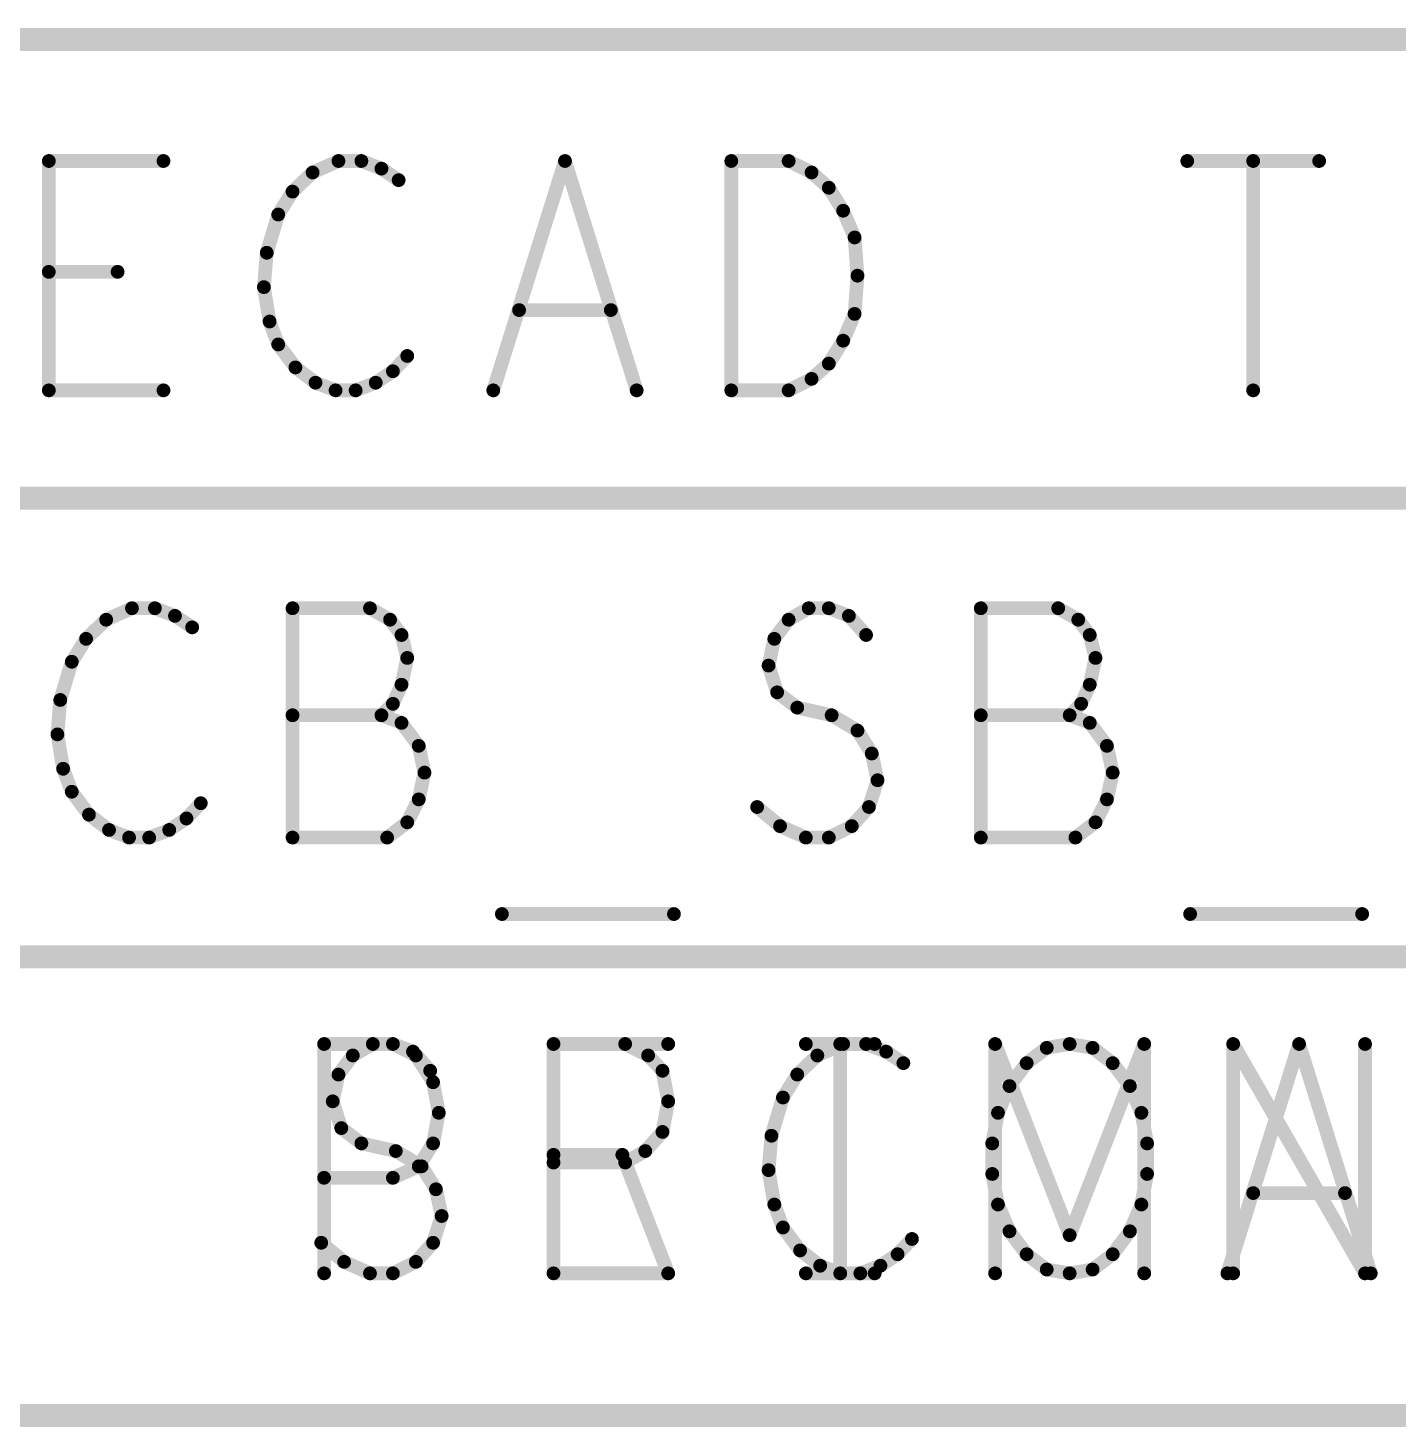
# Model space of a CAD drawing. Extents: x -1.14 to 4.53, y -2.04 to 6.
# Drawn here: x 2.197 to 2.794, y -2.04 to -1.43 of the extents above; entities that cross this region are included whole.
import ezdxf

# ---------------------------------------------------------------- set-up
doc = ezdxf.new("R2010")
doc.units = 0
doc.layers.get('0').update_dxf_attribs({"linetype": 'CONTINUOUS'})
doc.layers.add('ASPR', color=6, linetype='CONTINUOUS')
doc.layers.add('ASSE', color=1, linetype='CONTINUOUS')

# ---------------------------------------------------------------- blocks, each defined once
blk = doc.blocks.new('ROUND_1')
at = {"const_width": 0.003}
blk.add_lwpolyline([(-0.0015, 0, 1), (0.0015, 0, 1)], format="xyb", close=True, dxfattribs=at)

msp = doc.modelspace()

# ---------------------------------------------------------------- linework, layer by layer
at = {"layer": 'ASPR'}
for points, const_width in [([(0.2481, -1.43525), (4.4031, -1.43525)], 0.01), ([(2.2056, -1.58825), (2.2056, -1.48825)], 0.006), ([(2.2056, -1.48825), (2.2556, -1.48825)], 0.006), ([(2.33185, -1.48825), (2.3206, -1.49325)], 0.006), ([(2.34185, -1.48825), (2.33185, -1.48825)], 0.006), ([(2.3506, -1.49158), (2.34185, -1.48825)], 0.006), ([(2.39935, -1.58825), (2.4306, -1.48825)], 0.006), ([(2.4306, -1.48825), (2.46185, -1.58825)], 0.006), ([(2.5031, -1.58825), (2.5031, -1.48825)], 0.006), ([(2.5031, -1.48825), (2.5281, -1.48825)], 0.006), ([(2.5281, -1.48825), (2.5381, -1.49325)], 0.006), ([(2.70185, -1.48825), (2.75935, -1.48825)], 0.006), ([(2.7306, -1.48825), (2.7306, -1.58825)], 0.006), ([(2.3206, -1.49325), (2.31185, -1.50159)], 0.006), ([(2.3581, -1.49659), (2.3506, -1.49158)], 0.006), ([(2.5381, -1.49325), (2.5456, -1.49992)], 0.006), ([(2.31185, -1.50159), (2.3056, -1.51159)], 0.006), ([(2.5456, -1.49992), (2.55185, -1.50992)], 0.006), ([(2.3056, -1.51159), (2.3006, -1.52825)], 0.006), ([(2.55185, -1.50992), (2.55685, -1.52159)], 0.006), ([(2.55685, -1.52159), (2.5581, -1.53825)], 0.006), ([(2.3006, -1.52825), (2.29935, -1.54325)], 0.006), ([(2.2356, -1.53658), (2.2056, -1.53658)], 0.006), ([(2.5581, -1.53825), (2.55685, -1.55492)], 0.006), ([(2.29935, -1.54325), (2.30185, -1.55825)], 0.006), ([(2.30185, -1.55825), (2.3056, -1.56825)], 0.006), ([(2.4506, -1.55325), (2.4106, -1.55325)], 0.006), ([(2.55685, -1.55492), (2.55185, -1.56659)], 0.006), ([(2.3056, -1.56825), (2.3131, -1.57825)], 0.006), ([(2.55185, -1.56659), (2.5456, -1.57659)], 0.006), ([(2.3556, -1.57992), (2.36185, -1.57326)], 0.006), ([(2.5456, -1.57659), (2.5381, -1.58325)], 0.006), ([(2.3131, -1.57825), (2.32185, -1.58492)], 0.006), ([(2.3481, -1.58492), (2.3556, -1.57992)], 0.006), ([(2.2556, -1.58825), (2.2056, -1.58825)], 0.006), ([(2.32185, -1.58492), (2.3306, -1.58825)], 0.006), ([(2.3306, -1.58825), (2.33935, -1.58825)], 0.006), ([(2.33935, -1.58825), (2.3481, -1.58492)], 0.006), ([(2.5281, -1.58825), (2.5031, -1.58825)], 0.006), ([(2.5381, -1.58325), (2.5281, -1.58825)], 0.006), ([(0.2481, -1.63525), (4.4031, -1.63525)], 0.01), ([(2.24185, -1.68325), (2.2306, -1.68825)], 0.006), ([(2.25185, -1.68325), (2.24185, -1.68325)], 0.006), ([(2.2606, -1.68658), (2.25185, -1.68325)], 0.006), ([(2.2681, -1.69159), (2.2606, -1.68658)], 0.006), ([(2.3456, -1.68325), (2.31185, -1.68325)], 0.006), ([(2.31185, -1.68325), (2.31185, -1.78325)], 0.006), ([(2.35435, -1.68825), (2.3456, -1.68325)], 0.006), ([(2.5281, -1.68825), (2.53685, -1.68325)], 0.006), ([(2.53685, -1.68325), (2.5456, -1.68325)], 0.006), ([(2.5456, -1.68325), (2.55435, -1.68658)], 0.006), ([(2.55435, -1.68658), (2.56185, -1.69492)], 0.006), ([(2.6456, -1.68325), (2.61185, -1.68325)], 0.006), ([(2.61185, -1.68325), (2.61185, -1.78325)], 0.006), ([(2.65435, -1.68825), (2.6456, -1.68325)], 0.006), ([(2.2306, -1.68825), (2.22185, -1.69659)], 0.006), ([(2.35935, -1.69492), (2.35435, -1.68825)], 0.006), ([(2.52185, -1.69659), (2.5281, -1.68825)], 0.006), ([(2.65935, -1.69492), (2.65435, -1.68825)], 0.006), ([(2.22185, -1.69659), (2.2156, -1.70659)], 0.006), ([(2.36185, -1.70492), (2.35935, -1.69492)], 0.006), ([(2.51935, -1.70825), (2.52185, -1.69659)], 0.006), ([(2.66185, -1.70492), (2.65935, -1.69492)], 0.006), ([(2.2156, -1.70659), (2.2106, -1.72325)], 0.006), ([(2.35935, -1.71659), (2.36185, -1.70492)], 0.006), ([(2.5231, -1.71992), (2.51935, -1.70825)], 0.006), ([(2.65935, -1.71659), (2.66185, -1.70492)], 0.006), ([(2.3556, -1.72492), (2.35935, -1.71659)], 0.006), ([(2.6556, -1.72492), (2.65935, -1.71659)], 0.006), ([(2.53185, -1.72659), (2.5231, -1.71992)], 0.006), ([(2.2106, -1.72325), (2.20935, -1.73825)], 0.006), ([(2.3506, -1.72992), (2.3556, -1.72492)], 0.006), ([(2.54685, -1.72992), (2.53185, -1.72659)], 0.006), ([(2.6506, -1.72992), (2.6556, -1.72492)], 0.006), ([(2.3506, -1.72992), (2.31185, -1.72992)], 0.006), ([(2.35935, -1.73325), (2.3506, -1.72992)], 0.006), ([(2.36685, -1.74325), (2.35935, -1.73325)], 0.006), ([(2.5581, -1.73659), (2.54685, -1.72992)], 0.006), ([(2.6506, -1.72992), (2.61185, -1.72992)], 0.006), ([(2.65935, -1.73325), (2.6506, -1.72992)], 0.006), ([(2.66685, -1.74325), (2.65935, -1.73325)], 0.006), ([(2.20935, -1.73825), (2.21185, -1.75325)], 0.006), ([(2.56435, -1.74659), (2.5581, -1.73659)], 0.006), ([(2.36935, -1.75492), (2.36685, -1.74325)], 0.006), ([(2.56685, -1.75825), (2.56435, -1.74659)], 0.006), ([(2.66935, -1.75492), (2.66685, -1.74325)], 0.006), ([(2.21185, -1.75325), (2.2156, -1.76325)], 0.006), ([(2.36685, -1.76659), (2.36935, -1.75492)], 0.006), ([(2.5631, -1.76992), (2.56685, -1.75825)], 0.006), ([(2.66685, -1.76659), (2.66935, -1.75492)], 0.006), ([(2.2156, -1.76325), (2.2231, -1.77325)], 0.006), ([(2.2656, -1.77492), (2.27185, -1.76826)], 0.006), ([(2.36185, -1.77659), (2.36685, -1.76659)], 0.006), ([(2.51435, -1.76992), (2.52435, -1.77825)], 0.006), ([(2.5556, -1.77825), (2.5631, -1.76992)], 0.006), ([(2.66185, -1.77659), (2.66685, -1.76659)], 0.006), ([(2.2231, -1.77325), (2.23185, -1.77992)], 0.006), ([(2.2581, -1.77992), (2.2656, -1.77492)], 0.006), ([(2.3531, -1.78325), (2.36185, -1.77659)], 0.006), ([(2.6531, -1.78325), (2.66185, -1.77659)], 0.006), ([(2.23185, -1.77992), (2.2406, -1.78325)], 0.006), ([(2.2406, -1.78325), (2.24935, -1.78325)], 0.006), ([(2.24935, -1.78325), (2.2581, -1.77992)], 0.006), ([(2.31185, -1.78325), (2.3531, -1.78325)], 0.006), ([(2.52435, -1.77825), (2.5356, -1.78325)], 0.006), ([(2.5356, -1.78325), (2.5456, -1.78325)], 0.006), ([(2.5456, -1.78325), (2.5556, -1.77825)], 0.006), ([(2.61185, -1.78325), (2.6531, -1.78325)], 0.006), ([(2.4031, -1.81658), (2.4781, -1.81658)], 0.006), ([(2.7031, -1.81658), (2.7781, -1.81658)], 0.006), ([(0.2481, -1.83525), (4.4031, -1.83525)], 0.01), ([(2.3256, -1.97325), (2.3256, -1.87325)], 0.006), ([(2.3256, -1.87325), (2.3556, -1.87325)], 0.006), ([(2.3556, -1.87325), (2.3656, -1.87825)], 0.006), ([(2.4256, -1.97325), (2.4256, -1.87325)], 0.006), ([(2.4256, -1.87325), (2.45685, -1.87325)], 0.006), ([(2.45685, -1.87325), (2.46685, -1.87825)], 0.006), ([(2.5356, -1.87325), (2.5656, -1.87325)], 0.006), ([(2.5506, -1.87325), (2.5506, -1.97325)], 0.006), ([(2.6181, -1.97325), (2.6181, -1.87325)], 0.006), ([(2.6181, -1.87325), (2.6506, -1.95659)], 0.006), ([(2.6506, -1.95659), (2.6831, -1.87325)], 0.006), ([(2.6831, -1.87325), (2.6831, -1.97325)], 0.006), ([(2.71935, -1.97325), (2.7506, -1.87325)], 0.006), ([(2.7506, -1.87325), (2.78185, -1.97325)], 0.006), ([(2.3656, -1.87825), (2.3731, -1.88992)], 0.006), ([(2.46685, -1.87825), (2.4731, -1.88492)], 0.006), ([(2.4731, -1.88492), (2.4756, -1.89825)], 0.006), ([(2.3731, -1.88992), (2.3756, -1.90325)], 0.006), ([(2.4756, -1.89825), (2.4731, -1.91159)], 0.006), ([(2.3756, -1.90325), (2.3731, -1.91659)], 0.006), ([(2.4731, -1.91159), (2.4656, -1.91992)], 0.006), ([(2.3731, -1.91659), (2.36685, -1.92659)], 0.006), ([(2.4656, -1.91992), (2.45685, -1.92492)], 0.006), ([(2.36685, -1.92659), (2.3556, -1.93159)], 0.006), ([(2.45685, -1.92492), (2.4256, -1.92492)], 0.006), ([(2.45685, -1.92492), (2.4756, -1.97325)], 0.006), ([(2.3556, -1.93159), (2.3256, -1.93159)], 0.006), ([(2.7706, -1.93825), (2.7306, -1.93825)], 0.006), ([(2.5356, -1.97325), (2.5656, -1.97325)], 0.006), ([(0.2481, -2.03525), (4.4031, -2.03525)], 0.01)]:
    msp.add_lwpolyline(points, dxfattribs=dict(at, const_width=const_width))
at = {"layer": 'ASSE'}
for points, const_width in [([(0.2481, -1.43525), (4.4031, -1.43525)], 0.01), ([(2.2056, -1.58825), (2.2056, -1.48825)], 0.006), ([(2.2056, -1.48825), (2.2556, -1.48825)], 0.006), ([(2.33185, -1.48825), (2.3206, -1.49325)], 0.006), ([(2.34185, -1.48825), (2.33185, -1.48825)], 0.006), ([(2.3506, -1.49158), (2.34185, -1.48825)], 0.006), ([(2.39935, -1.58825), (2.4306, -1.48825)], 0.006), ([(2.4306, -1.48825), (2.46185, -1.58825)], 0.006), ([(2.5031, -1.58825), (2.5031, -1.48825)], 0.006), ([(2.5031, -1.48825), (2.5281, -1.48825)], 0.006), ([(2.5281, -1.48825), (2.5381, -1.49325)], 0.006), ([(2.70185, -1.48825), (2.75935, -1.48825)], 0.006), ([(2.7306, -1.48825), (2.7306, -1.58825)], 0.006), ([(2.3206, -1.49325), (2.31185, -1.50159)], 0.006), ([(2.3581, -1.49659), (2.3506, -1.49158)], 0.006), ([(2.5381, -1.49325), (2.5456, -1.49992)], 0.006), ([(2.31185, -1.50159), (2.3056, -1.51159)], 0.006), ([(2.5456, -1.49992), (2.55185, -1.50992)], 0.006), ([(2.3056, -1.51159), (2.3006, -1.52825)], 0.006), ([(2.55185, -1.50992), (2.55685, -1.52159)], 0.006), ([(2.55685, -1.52159), (2.5581, -1.53825)], 0.006), ([(2.3006, -1.52825), (2.29935, -1.54325)], 0.006), ([(2.2356, -1.53658), (2.2056, -1.53658)], 0.006), ([(2.5581, -1.53825), (2.55685, -1.55492)], 0.006), ([(2.29935, -1.54325), (2.30185, -1.55825)], 0.006), ([(2.30185, -1.55825), (2.3056, -1.56825)], 0.006), ([(2.4506, -1.55325), (2.4106, -1.55325)], 0.006), ([(2.55685, -1.55492), (2.55185, -1.56659)], 0.006), ([(2.3056, -1.56825), (2.3131, -1.57825)], 0.006), ([(2.55185, -1.56659), (2.5456, -1.57659)], 0.006), ([(2.3556, -1.57992), (2.36185, -1.57326)], 0.006), ([(2.5456, -1.57659), (2.5381, -1.58325)], 0.006), ([(2.3131, -1.57825), (2.32185, -1.58492)], 0.006), ([(2.3481, -1.58492), (2.3556, -1.57992)], 0.006), ([(2.2556, -1.58825), (2.2056, -1.58825)], 0.006), ([(2.32185, -1.58492), (2.3306, -1.58825)], 0.006), ([(2.3306, -1.58825), (2.33935, -1.58825)], 0.006), ([(2.33935, -1.58825), (2.3481, -1.58492)], 0.006), ([(2.5281, -1.58825), (2.5031, -1.58825)], 0.006), ([(2.5381, -1.58325), (2.5281, -1.58825)], 0.006), ([(0.2481, -1.63525), (4.4031, -1.63525)], 0.01), ([(2.24185, -1.68325), (2.2306, -1.68825)], 0.006), ([(2.25185, -1.68325), (2.24185, -1.68325)], 0.006), ([(2.2606, -1.68658), (2.25185, -1.68325)], 0.006), ([(2.2681, -1.69159), (2.2606, -1.68658)], 0.006), ([(2.3456, -1.68325), (2.31185, -1.68325)], 0.006), ([(2.31185, -1.68325), (2.31185, -1.78325)], 0.006), ([(2.35435, -1.68825), (2.3456, -1.68325)], 0.006), ([(2.5281, -1.68825), (2.53685, -1.68325)], 0.006), ([(2.53685, -1.68325), (2.5456, -1.68325)], 0.006), ([(2.5456, -1.68325), (2.55435, -1.68658)], 0.006), ([(2.55435, -1.68658), (2.56185, -1.69492)], 0.006), ([(2.6456, -1.68325), (2.61185, -1.68325)], 0.006), ([(2.61185, -1.68325), (2.61185, -1.78325)], 0.006), ([(2.65435, -1.68825), (2.6456, -1.68325)], 0.006), ([(2.2306, -1.68825), (2.22185, -1.69659)], 0.006), ([(2.35935, -1.69492), (2.35435, -1.68825)], 0.006), ([(2.52185, -1.69659), (2.5281, -1.68825)], 0.006), ([(2.65935, -1.69492), (2.65435, -1.68825)], 0.006), ([(2.22185, -1.69659), (2.2156, -1.70659)], 0.006), ([(2.36185, -1.70492), (2.35935, -1.69492)], 0.006), ([(2.51935, -1.70825), (2.52185, -1.69659)], 0.006), ([(2.66185, -1.70492), (2.65935, -1.69492)], 0.006), ([(2.2156, -1.70659), (2.2106, -1.72325)], 0.006), ([(2.35935, -1.71659), (2.36185, -1.70492)], 0.006), ([(2.5231, -1.71992), (2.51935, -1.70825)], 0.006), ([(2.65935, -1.71659), (2.66185, -1.70492)], 0.006), ([(2.3556, -1.72492), (2.35935, -1.71659)], 0.006), ([(2.6556, -1.72492), (2.65935, -1.71659)], 0.006), ([(2.53185, -1.72659), (2.5231, -1.71992)], 0.006), ([(2.2106, -1.72325), (2.20935, -1.73825)], 0.006), ([(2.3506, -1.72992), (2.3556, -1.72492)], 0.006), ([(2.54685, -1.72992), (2.53185, -1.72659)], 0.006), ([(2.6506, -1.72992), (2.6556, -1.72492)], 0.006), ([(2.3506, -1.72992), (2.31185, -1.72992)], 0.006), ([(2.35935, -1.73325), (2.3506, -1.72992)], 0.006), ([(2.36685, -1.74325), (2.35935, -1.73325)], 0.006), ([(2.5581, -1.73659), (2.54685, -1.72992)], 0.006), ([(2.6506, -1.72992), (2.61185, -1.72992)], 0.006), ([(2.65935, -1.73325), (2.6506, -1.72992)], 0.006), ([(2.66685, -1.74325), (2.65935, -1.73325)], 0.006), ([(2.20935, -1.73825), (2.21185, -1.75325)], 0.006), ([(2.56435, -1.74659), (2.5581, -1.73659)], 0.006), ([(2.36935, -1.75492), (2.36685, -1.74325)], 0.006), ([(2.56685, -1.75825), (2.56435, -1.74659)], 0.006), ([(2.66935, -1.75492), (2.66685, -1.74325)], 0.006), ([(2.21185, -1.75325), (2.2156, -1.76325)], 0.006), ([(2.36685, -1.76659), (2.36935, -1.75492)], 0.006), ([(2.5631, -1.76992), (2.56685, -1.75825)], 0.006), ([(2.66685, -1.76659), (2.66935, -1.75492)], 0.006), ([(2.2156, -1.76325), (2.2231, -1.77325)], 0.006), ([(2.2656, -1.77492), (2.27185, -1.76826)], 0.006), ([(2.36185, -1.77659), (2.36685, -1.76659)], 0.006), ([(2.51435, -1.76992), (2.52435, -1.77825)], 0.006), ([(2.5556, -1.77825), (2.5631, -1.76992)], 0.006), ([(2.66185, -1.77659), (2.66685, -1.76659)], 0.006), ([(2.2231, -1.77325), (2.23185, -1.77992)], 0.006), ([(2.2581, -1.77992), (2.2656, -1.77492)], 0.006), ([(2.3531, -1.78325), (2.36185, -1.77659)], 0.006), ([(2.6531, -1.78325), (2.66185, -1.77659)], 0.006), ([(2.23185, -1.77992), (2.2406, -1.78325)], 0.006), ([(2.2406, -1.78325), (2.24935, -1.78325)], 0.006), ([(2.24935, -1.78325), (2.2581, -1.77992)], 0.006), ([(2.31185, -1.78325), (2.3531, -1.78325)], 0.006), ([(2.52435, -1.77825), (2.5356, -1.78325)], 0.006), ([(2.5356, -1.78325), (2.5456, -1.78325)], 0.006), ([(2.5456, -1.78325), (2.5556, -1.77825)], 0.006), ([(2.61185, -1.78325), (2.6531, -1.78325)], 0.006), ([(2.4031, -1.81658), (2.4781, -1.81658)], 0.006), ([(2.7031, -1.81658), (2.7781, -1.81658)], 0.006), ([(0.2481, -1.83525), (4.4031, -1.83525)], 0.01), ([(2.3381, -1.87825), (2.34685, -1.87325)], 0.006), ([(2.34685, -1.87325), (2.3556, -1.87325)], 0.006), ([(2.3556, -1.87325), (2.36435, -1.87658)], 0.006), ([(2.4256, -1.97325), (2.4256, -1.87325)], 0.006), ([(2.4256, -1.87325), (2.4756, -1.87325)], 0.006), ([(2.55185, -1.87325), (2.5406, -1.87825)], 0.006), ([(2.56185, -1.87325), (2.55185, -1.87325)], 0.006), ([(2.5706, -1.87658), (2.56185, -1.87325)], 0.006), ([(2.63185, -1.88159), (2.6406, -1.87492)], 0.006), ([(2.6406, -1.87492), (2.6506, -1.87325)], 0.006), ([(2.6506, -1.87325), (2.6606, -1.87492)], 0.006), ([(2.6606, -1.87492), (2.66935, -1.88159)], 0.006), ([(2.72185, -1.97325), (2.72185, -1.87325)], 0.006), ([(2.72185, -1.87325), (2.77935, -1.97325)], 0.006), ([(2.77935, -1.97325), (2.77935, -1.87325)], 0.006), ([(2.33185, -1.88659), (2.3381, -1.87825)], 0.006), ([(2.36435, -1.87658), (2.37185, -1.88492)], 0.006), ([(2.5406, -1.87825), (2.53185, -1.88659)], 0.006), ([(2.5781, -1.88159), (2.5706, -1.87658)], 0.006), ([(2.62435, -1.89158), (2.63185, -1.88159)], 0.006), ([(2.66935, -1.88159), (2.67685, -1.89158)], 0.006), ([(2.32935, -1.89825), (2.33185, -1.88659)], 0.006), ([(2.53185, -1.88659), (2.5256, -1.89659)], 0.006), ([(2.61935, -1.90325), (2.62435, -1.89158)], 0.006), ([(2.67685, -1.89158), (2.68185, -1.90325)], 0.006), ([(2.3331, -1.90992), (2.32935, -1.89825)], 0.006), ([(2.5256, -1.89659), (2.5206, -1.91325)], 0.006), ([(2.61685, -1.91659), (2.61935, -1.90325)], 0.006), ([(2.68185, -1.90325), (2.68435, -1.91659)], 0.006), ([(2.34185, -1.91659), (2.3331, -1.90992)], 0.006), ([(2.35685, -1.91992), (2.34185, -1.91659)], 0.006), ([(2.5206, -1.91325), (2.51935, -1.92825)], 0.006), ([(2.61685, -1.92992), (2.61685, -1.91659)], 0.006), ([(2.68435, -1.91659), (2.68435, -1.92992)], 0.006), ([(2.3681, -1.92659), (2.35685, -1.91992)], 0.006), ([(2.4556, -1.92158), (2.4256, -1.92158)], 0.006), ([(2.37435, -1.93659), (2.3681, -1.92659)], 0.006), ([(2.51935, -1.92825), (2.52185, -1.94325)], 0.006), ([(2.61935, -1.94325), (2.61685, -1.92992)], 0.006), ([(2.68435, -1.92992), (2.68185, -1.94325)], 0.006), ([(2.37685, -1.94825), (2.37435, -1.93659)], 0.006), ([(2.3731, -1.95992), (2.37685, -1.94825)], 0.006), ([(2.52185, -1.94325), (2.5256, -1.95325)], 0.006), ([(2.62435, -1.95492), (2.61935, -1.94325)], 0.006), ([(2.68185, -1.94325), (2.67685, -1.95492)], 0.006), ([(2.5256, -1.95325), (2.5331, -1.96325)], 0.006), ([(2.63185, -1.96492), (2.62435, -1.95492)], 0.006), ([(2.67685, -1.95492), (2.66935, -1.96492)], 0.006), ([(2.32435, -1.95992), (2.33435, -1.96825)], 0.006), ([(2.3656, -1.96825), (2.3731, -1.95992)], 0.006), ([(2.5756, -1.96492), (2.58185, -1.95826)], 0.006), ([(2.5331, -1.96325), (2.54185, -1.96992)], 0.006), ([(2.5681, -1.96992), (2.5756, -1.96492)], 0.006), ([(2.6406, -1.97159), (2.63185, -1.96492)], 0.006), ([(2.66935, -1.96492), (2.6606, -1.97159)], 0.006), ([(2.33435, -1.96825), (2.3456, -1.97325)], 0.006), ([(2.3456, -1.97325), (2.3556, -1.97325)], 0.006), ([(2.3556, -1.97325), (2.3656, -1.96825)], 0.006), ([(2.4756, -1.97325), (2.4256, -1.97325)], 0.006), ([(2.54185, -1.96992), (2.5506, -1.97325)], 0.006), ([(2.5506, -1.97325), (2.55935, -1.97325)], 0.006), ([(2.55935, -1.97325), (2.5681, -1.96992)], 0.006), ([(2.6506, -1.97325), (2.6406, -1.97159)], 0.006), ([(2.6606, -1.97159), (2.6506, -1.97325)], 0.006), ([(0.2481, -2.03525), (4.4031, -2.03525)], 0.01)]:
    msp.add_lwpolyline(points, dxfattribs=dict(at, const_width=const_width))

# ---------------------------------------------------------------- block references
at = {"layer": 'ASPR'}
for p in [(2.2056, -1.48825), (2.2056, -1.48825), (2.2556, -1.48825), (2.33185, -1.48825), (2.33185, -1.48825), (2.34185, -1.48825), (2.34185, -1.48825), (2.4306, -1.48825), (2.4306, -1.48825), (2.5031, -1.48825), (2.5031, -1.48825), (2.5281, -1.48825), (2.5281, -1.48825), (2.70185, -1.48825), (2.7306, -1.48825), (2.75935, -1.48825), (2.3206, -1.49325), (2.3206, -1.49325), (2.3506, -1.49158), (2.3506, -1.49158), (2.3581, -1.49659), (2.5381, -1.49325), (2.5381, -1.49325), (2.31185, -1.50159), (2.31185, -1.50159), (2.5456, -1.49992), (2.5456, -1.49992), (2.3056, -1.51159), (2.3056, -1.51159), (2.55185, -1.50992), (2.55185, -1.50992), (2.55685, -1.52159), (2.55685, -1.52159), (2.3006, -1.52825), (2.3006, -1.52825), (2.2056, -1.53658), (2.2356, -1.53658), (2.5581, -1.53825), (2.5581, -1.53825), (2.29935, -1.54325), (2.29935, -1.54325), (2.30185, -1.55825), (2.30185, -1.55825), (2.4106, -1.55325), (2.4506, -1.55325), (2.55685, -1.55492), (2.55685, -1.55492), (2.3056, -1.56825), (2.3056, -1.56825), (2.55185, -1.56659), (2.55185, -1.56659), (2.36185, -1.57326), (2.5456, -1.57659), (2.5456, -1.57659), (2.3131, -1.57825), (2.3131, -1.57825), (2.3556, -1.57992), (2.3556, -1.57992), (2.2056, -1.58825), (2.2056, -1.58825), (2.2556, -1.58825), (2.32185, -1.58492), (2.32185, -1.58492), (2.3306, -1.58825), (2.3306, -1.58825), (2.33935, -1.58825), (2.33935, -1.58825), (2.3481, -1.58492), (2.3481, -1.58492), (2.39935, -1.58825), (2.46185, -1.58825), (2.5031, -1.58825), (2.5031, -1.58825), (2.5281, -1.58825), (2.5281, -1.58825), (2.5381, -1.58325), (2.5381, -1.58325), (2.7306, -1.58825), (2.24185, -1.68325), (2.24185, -1.68325), (2.25185, -1.68325), (2.25185, -1.68325), (2.2606, -1.68658), (2.2606, -1.68658), (2.31185, -1.68325), (2.31185, -1.68325), (2.3456, -1.68325), (2.3456, -1.68325), (2.53685, -1.68325), (2.53685, -1.68325), (2.5456, -1.68325), (2.5456, -1.68325), (2.55435, -1.68658), (2.55435, -1.68658), (2.61185, -1.68325), (2.61185, -1.68325), (2.6456, -1.68325), (2.6456, -1.68325), (2.2306, -1.68825), (2.2306, -1.68825), (2.2681, -1.69159), (2.35435, -1.68825), (2.35435, -1.68825), (2.5281, -1.68825), (2.5281, -1.68825), (2.65435, -1.68825), (2.65435, -1.68825), (2.22185, -1.69659), (2.22185, -1.69659), (2.35935, -1.69492), (2.35935, -1.69492), (2.52185, -1.69659), (2.52185, -1.69659), (2.56185, -1.69492), (2.65935, -1.69492), (2.65935, -1.69492), (2.2156, -1.70659), (2.2156, -1.70659), (2.36185, -1.70492), (2.36185, -1.70492), (2.51935, -1.70825), (2.51935, -1.70825), (2.66185, -1.70492), (2.66185, -1.70492), (2.35935, -1.71659), (2.35935, -1.71659), (2.65935, -1.71659), (2.65935, -1.71659), (2.5231, -1.71992), (2.5231, -1.71992), (2.2106, -1.72325), (2.2106, -1.72325), (2.3556, -1.72492), (2.3556, -1.72492), (2.53185, -1.72659), (2.53185, -1.72659), (2.6556, -1.72492), (2.6556, -1.72492), (2.31185, -1.72992), (2.3506, -1.72992), (2.3506, -1.72992), (2.3506, -1.72992), (2.35935, -1.73325), (2.35935, -1.73325), (2.54685, -1.72992), (2.54685, -1.72992), (2.61185, -1.72992), (2.6506, -1.72992), (2.6506, -1.72992), (2.6506, -1.72992), (2.65935, -1.73325), (2.65935, -1.73325), (2.20935, -1.73825), (2.20935, -1.73825), (2.5581, -1.73659), (2.5581, -1.73659), (2.36685, -1.74325), (2.36685, -1.74325), (2.56435, -1.74659), (2.56435, -1.74659), (2.66685, -1.74325), (2.66685, -1.74325), (2.21185, -1.75325), (2.21185, -1.75325), (2.36935, -1.75492), (2.36935, -1.75492), (2.56685, -1.75825), (2.56685, -1.75825), (2.66935, -1.75492), (2.66935, -1.75492), (2.2156, -1.76325), (2.2156, -1.76325), (2.27185, -1.76826), (2.36685, -1.76659), (2.36685, -1.76659), (2.51435, -1.76992), (2.5631, -1.76992), (2.5631, -1.76992), (2.66685, -1.76659), (2.66685, -1.76659), (2.2231, -1.77325), (2.2231, -1.77325), (2.2656, -1.77492), (2.2656, -1.77492), (2.36185, -1.77659), (2.36185, -1.77659), (2.66185, -1.77659), (2.66185, -1.77659), (2.23185, -1.77992), (2.23185, -1.77992), (2.2406, -1.78325), (2.2406, -1.78325), (2.24935, -1.78325), (2.24935, -1.78325), (2.2581, -1.77992), (2.2581, -1.77992), (2.31185, -1.78325), (2.31185, -1.78325), (2.3531, -1.78325), (2.3531, -1.78325), (2.52435, -1.77825), (2.52435, -1.77825), (2.5356, -1.78325), (2.5356, -1.78325), (2.5456, -1.78325), (2.5456, -1.78325), (2.5556, -1.77825), (2.5556, -1.77825), (2.61185, -1.78325), (2.61185, -1.78325), (2.6531, -1.78325), (2.6531, -1.78325), (2.4031, -1.81658), (2.4781, -1.81658), (2.7031, -1.81658), (2.7781, -1.81658), (2.3256, -1.87325), (2.3256, -1.87325), (2.3556, -1.87325), (2.3556, -1.87325), (2.4256, -1.87325), (2.4256, -1.87325), (2.45685, -1.87325), (2.45685, -1.87325), (2.5356, -1.87325), (2.5506, -1.87325), (2.5656, -1.87325), (2.6181, -1.87325), (2.6181, -1.87325), (2.6831, -1.87325), (2.6831, -1.87325), (2.7506, -1.87325), (2.7506, -1.87325), (2.3656, -1.87825), (2.3656, -1.87825), (2.46685, -1.87825), (2.46685, -1.87825), (2.4731, -1.88492), (2.4731, -1.88492), (2.3731, -1.88992), (2.3731, -1.88992), (2.4756, -1.89825), (2.4756, -1.89825), (2.3756, -1.90325), (2.3756, -1.90325), (2.4731, -1.91159), (2.4731, -1.91159), (2.3731, -1.91659), (2.3731, -1.91659), (2.4656, -1.91992), (2.4656, -1.91992), (2.36685, -1.92659), (2.36685, -1.92659), (2.4256, -1.92492), (2.45685, -1.92492), (2.45685, -1.92492), (2.45685, -1.92492), (2.3256, -1.93159), (2.3556, -1.93159), (2.3556, -1.93159), (2.7306, -1.93825), (2.7706, -1.93825), (2.6506, -1.95659), (2.6506, -1.95659), (2.3256, -1.97325), (2.4256, -1.97325), (2.4756, -1.97325), (2.5356, -1.97325), (2.5506, -1.97325), (2.5656, -1.97325), (2.6181, -1.97325), (2.6831, -1.97325), (2.71935, -1.97325), (2.78185, -1.97325)]:
    msp.add_blockref('ROUND_1', p, dxfattribs=at)
at = {"layer": 'ASSE'}
for p in [(2.2056, -1.48825), (2.2056, -1.48825), (2.2556, -1.48825), (2.33185, -1.48825), (2.33185, -1.48825), (2.34185, -1.48825), (2.34185, -1.48825), (2.4306, -1.48825), (2.4306, -1.48825), (2.5031, -1.48825), (2.5031, -1.48825), (2.5281, -1.48825), (2.5281, -1.48825), (2.70185, -1.48825), (2.7306, -1.48825), (2.75935, -1.48825), (2.3206, -1.49325), (2.3206, -1.49325), (2.3506, -1.49158), (2.3506, -1.49158), (2.3581, -1.49659), (2.5381, -1.49325), (2.5381, -1.49325), (2.31185, -1.50159), (2.31185, -1.50159), (2.5456, -1.49992), (2.5456, -1.49992), (2.3056, -1.51159), (2.3056, -1.51159), (2.55185, -1.50992), (2.55185, -1.50992), (2.55685, -1.52159), (2.55685, -1.52159), (2.3006, -1.52825), (2.3006, -1.52825), (2.2056, -1.53658), (2.2356, -1.53658), (2.5581, -1.53825), (2.5581, -1.53825), (2.29935, -1.54325), (2.29935, -1.54325), (2.30185, -1.55825), (2.30185, -1.55825), (2.4106, -1.55325), (2.4506, -1.55325), (2.55685, -1.55492), (2.55685, -1.55492), (2.3056, -1.56825), (2.3056, -1.56825), (2.55185, -1.56659), (2.55185, -1.56659), (2.36185, -1.57326), (2.5456, -1.57659), (2.5456, -1.57659), (2.3131, -1.57825), (2.3131, -1.57825), (2.3556, -1.57992), (2.3556, -1.57992), (2.2056, -1.58825), (2.2056, -1.58825), (2.2556, -1.58825), (2.32185, -1.58492), (2.32185, -1.58492), (2.3306, -1.58825), (2.3306, -1.58825), (2.33935, -1.58825), (2.33935, -1.58825), (2.3481, -1.58492), (2.3481, -1.58492), (2.39935, -1.58825), (2.46185, -1.58825), (2.5031, -1.58825), (2.5031, -1.58825), (2.5281, -1.58825), (2.5281, -1.58825), (2.5381, -1.58325), (2.5381, -1.58325), (2.7306, -1.58825), (2.24185, -1.68325), (2.24185, -1.68325), (2.25185, -1.68325), (2.25185, -1.68325), (2.2606, -1.68658), (2.2606, -1.68658), (2.31185, -1.68325), (2.31185, -1.68325), (2.3456, -1.68325), (2.3456, -1.68325), (2.53685, -1.68325), (2.53685, -1.68325), (2.5456, -1.68325), (2.5456, -1.68325), (2.55435, -1.68658), (2.55435, -1.68658), (2.61185, -1.68325), (2.61185, -1.68325), (2.6456, -1.68325), (2.6456, -1.68325), (2.2306, -1.68825), (2.2306, -1.68825), (2.2681, -1.69159), (2.35435, -1.68825), (2.35435, -1.68825), (2.5281, -1.68825), (2.5281, -1.68825), (2.65435, -1.68825), (2.65435, -1.68825), (2.22185, -1.69659), (2.22185, -1.69659), (2.35935, -1.69492), (2.35935, -1.69492), (2.52185, -1.69659), (2.52185, -1.69659), (2.56185, -1.69492), (2.65935, -1.69492), (2.65935, -1.69492), (2.2156, -1.70659), (2.2156, -1.70659), (2.36185, -1.70492), (2.36185, -1.70492), (2.51935, -1.70825), (2.51935, -1.70825), (2.66185, -1.70492), (2.66185, -1.70492), (2.35935, -1.71659), (2.35935, -1.71659), (2.65935, -1.71659), (2.65935, -1.71659), (2.5231, -1.71992), (2.5231, -1.71992), (2.2106, -1.72325), (2.2106, -1.72325), (2.3556, -1.72492), (2.3556, -1.72492), (2.53185, -1.72659), (2.53185, -1.72659), (2.6556, -1.72492), (2.6556, -1.72492), (2.31185, -1.72992), (2.3506, -1.72992), (2.3506, -1.72992), (2.3506, -1.72992), (2.35935, -1.73325), (2.35935, -1.73325), (2.54685, -1.72992), (2.54685, -1.72992), (2.61185, -1.72992), (2.6506, -1.72992), (2.6506, -1.72992), (2.6506, -1.72992), (2.65935, -1.73325), (2.65935, -1.73325), (2.20935, -1.73825), (2.20935, -1.73825), (2.5581, -1.73659), (2.5581, -1.73659), (2.36685, -1.74325), (2.36685, -1.74325), (2.56435, -1.74659), (2.56435, -1.74659), (2.66685, -1.74325), (2.66685, -1.74325), (2.21185, -1.75325), (2.21185, -1.75325), (2.36935, -1.75492), (2.36935, -1.75492), (2.56685, -1.75825), (2.56685, -1.75825), (2.66935, -1.75492), (2.66935, -1.75492), (2.2156, -1.76325), (2.2156, -1.76325), (2.27185, -1.76826), (2.36685, -1.76659), (2.36685, -1.76659), (2.51435, -1.76992), (2.5631, -1.76992), (2.5631, -1.76992), (2.66685, -1.76659), (2.66685, -1.76659), (2.2231, -1.77325), (2.2231, -1.77325), (2.2656, -1.77492), (2.2656, -1.77492), (2.36185, -1.77659), (2.36185, -1.77659), (2.66185, -1.77659), (2.66185, -1.77659), (2.23185, -1.77992), (2.23185, -1.77992), (2.2406, -1.78325), (2.2406, -1.78325), (2.24935, -1.78325), (2.24935, -1.78325), (2.2581, -1.77992), (2.2581, -1.77992), (2.31185, -1.78325), (2.31185, -1.78325), (2.3531, -1.78325), (2.3531, -1.78325), (2.52435, -1.77825), (2.52435, -1.77825), (2.5356, -1.78325), (2.5356, -1.78325), (2.5456, -1.78325), (2.5456, -1.78325), (2.5556, -1.77825), (2.5556, -1.77825), (2.61185, -1.78325), (2.61185, -1.78325), (2.6531, -1.78325), (2.6531, -1.78325), (2.4031, -1.81658), (2.4781, -1.81658), (2.7031, -1.81658), (2.7781, -1.81658), (2.34685, -1.87325), (2.34685, -1.87325), (2.3556, -1.87325), (2.3556, -1.87325), (2.4256, -1.87325), (2.4256, -1.87325), (2.4756, -1.87325), (2.55185, -1.87325), (2.55185, -1.87325), (2.56185, -1.87325), (2.56185, -1.87325), (2.6406, -1.87492), (2.6406, -1.87492), (2.6506, -1.87325), (2.6506, -1.87325), (2.6606, -1.87492), (2.6606, -1.87492), (2.72185, -1.87325), (2.72185, -1.87325), (2.77935, -1.87325), (2.3381, -1.87825), (2.3381, -1.87825), (2.36435, -1.87658), (2.36435, -1.87658), (2.5406, -1.87825), (2.5406, -1.87825), (2.5706, -1.87658), (2.5706, -1.87658), (2.5781, -1.88159), (2.63185, -1.88159), (2.63185, -1.88159), (2.66935, -1.88159), (2.66935, -1.88159), (2.33185, -1.88659), (2.33185, -1.88659), (2.37185, -1.88492), (2.53185, -1.88659), (2.53185, -1.88659), (2.62435, -1.89158), (2.62435, -1.89158), (2.67685, -1.89158), (2.67685, -1.89158), (2.32935, -1.89825), (2.32935, -1.89825), (2.5256, -1.89659), (2.5256, -1.89659), (2.61935, -1.90325), (2.61935, -1.90325), (2.68185, -1.90325), (2.68185, -1.90325), (2.3331, -1.90992), (2.3331, -1.90992), (2.34185, -1.91659), (2.34185, -1.91659), (2.5206, -1.91325), (2.5206, -1.91325), (2.61685, -1.91659), (2.61685, -1.91659), (2.68435, -1.91659), (2.68435, -1.91659), (2.35685, -1.91992), (2.35685, -1.91992), (2.4256, -1.92158), (2.4556, -1.92158), (2.3681, -1.92659), (2.3681, -1.92659), (2.51935, -1.92825), (2.51935, -1.92825), (2.61685, -1.92992), (2.61685, -1.92992), (2.68435, -1.92992), (2.68435, -1.92992), (2.37435, -1.93659), (2.37435, -1.93659), (2.37685, -1.94825), (2.37685, -1.94825), (2.52185, -1.94325), (2.52185, -1.94325), (2.61935, -1.94325), (2.61935, -1.94325), (2.68185, -1.94325), (2.68185, -1.94325), (2.5256, -1.95325), (2.5256, -1.95325), (2.62435, -1.95492), (2.62435, -1.95492), (2.67685, -1.95492), (2.67685, -1.95492), (2.32435, -1.95992), (2.3731, -1.95992), (2.3731, -1.95992), (2.58185, -1.95826), (2.5331, -1.96325), (2.5331, -1.96325), (2.5756, -1.96492), (2.5756, -1.96492), (2.63185, -1.96492), (2.63185, -1.96492), (2.66935, -1.96492), (2.66935, -1.96492), (2.33435, -1.96825), (2.33435, -1.96825), (2.3456, -1.97325), (2.3456, -1.97325), (2.3556, -1.97325), (2.3556, -1.97325), (2.3656, -1.96825), (2.3656, -1.96825), (2.4256, -1.97325), (2.4256, -1.97325), (2.4756, -1.97325), (2.54185, -1.96992), (2.54185, -1.96992), (2.5506, -1.97325), (2.5506, -1.97325), (2.55935, -1.97325), (2.55935, -1.97325), (2.5681, -1.96992), (2.5681, -1.96992), (2.6406, -1.97159), (2.6406, -1.97159), (2.6506, -1.97325), (2.6506, -1.97325), (2.6606, -1.97159), (2.6606, -1.97159), (2.72185, -1.97325), (2.77935, -1.97325), (2.77935, -1.97325)]:
    msp.add_blockref('ROUND_1', p, dxfattribs=at)

doc.saveas('drawing.dxf')
